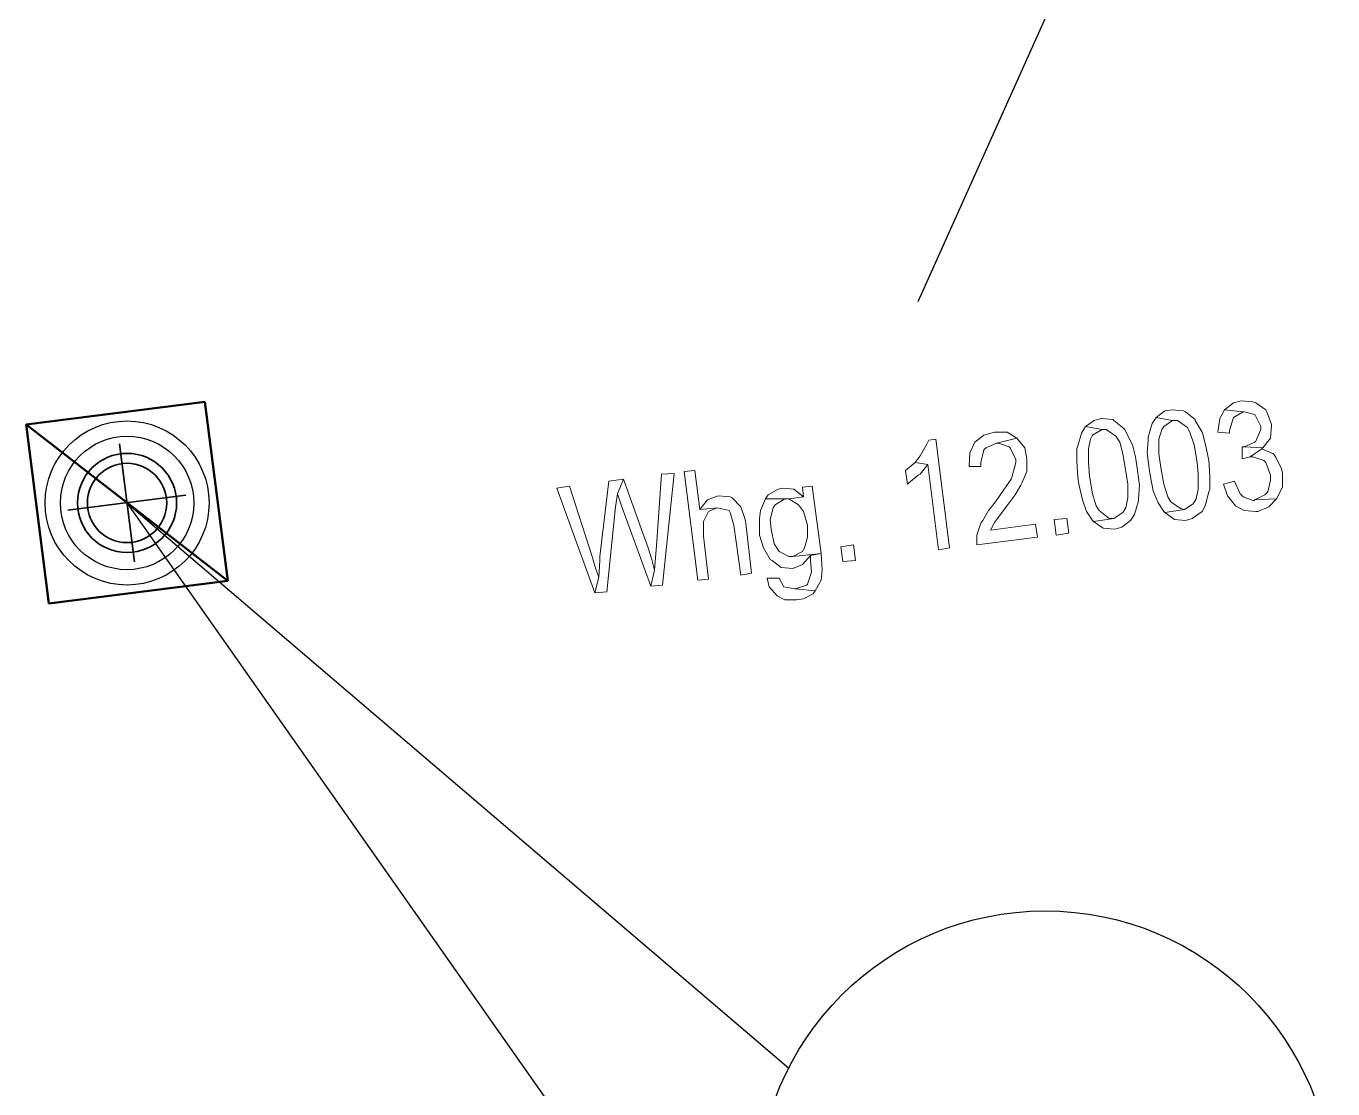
# Model space of a CAD drawing. Header units: metres. Extents: x 2713732.4 to 2713757.2, y 1226081.6 to 1226111.3.
# Drawn here: x 2713742.403 to 2713743.853, y 1226100.858 to 1226102.037 of the extents above; entities that cross this region are included whole.
import ezdxf

# ---------------------------------------------------------------- set-up
doc = ezdxf.new("R2010")
doc.units = ezdxf.units.M
doc.linetypes.add('DASHDOT', pattern=[1, 0.5, -0.25, 0, -0.25])
doc.linetypes.add('HIDDENX2', pattern=[0.75, 0.5, -0.25])
doc.layers.add('einlagen_boden_erstes_og', color=7, linetype='Continuous', true_color=0x000000)

msp = doc.modelspace()

# ---------------------------------------------------------------- linework, layer by layer
at = {"layer": 'einlagen_boden_erstes_og', "color": 7, "linetype": 'HIDDENX2', "lineweight": 25, "extrusion": (0.000477202, 0.001815, 0.999998)}
msp.add_line((2713743.5971, 1226102.1872, -0.1801), (2713743.3332, 1226101.5982, -0.1789), dxfattribs=at)
at = {"layer": 'einlagen_boden_erstes_og', "color": 7, "linetype": 'HIDDENX2', "lineweight": 50, "extrusion": (0.000477202, 0.001815, 0.999998)}
for p, q in [((2713742.6018, 1226101.6199, -0.1786), (2713742.4034, 1226101.5947, -0.1785)), ((2713742.627, 1226101.4215, -0.1783), (2713742.6018, 1226101.6199, -0.1786)), ((2713742.4034, 1226101.5947, -0.1785), (2713742.4286, 1226101.3963, -0.1781)), ((2713742.4034, 1226101.5947, -0.1785), (2713742.627, 1226101.4215, -0.1783)), ((2713742.4286, 1226101.3963, -0.1781), (2713742.627, 1226101.4215, -0.1783))]:
    msp.add_line(p, q, dxfattribs=at)
at = {"layer": 'einlagen_boden_erstes_og', "color": 216, "linetype": 'DASHDOT', "lineweight": 35, "true_color": 0x800080, "extrusion": (0.000477202, 0.001815, 0.999998)}
for p, q in [((2713742.5235, 1226101.4426, -0.1783), (2713742.5069, 1226101.5736, -0.1785)), ((2713742.4497, 1226101.4998, -0.1783), (2713742.5807, 1226101.5164, -0.1784))]:
    msp.add_line(p, q, dxfattribs=at)
at = {"layer": 'einlagen_boden_erstes_og', "color": 7, "linetype": 'Continuous', "lineweight": 25, "extrusion": (0.000477202, 0.001815, 0.999998)}
for q in [(2713743.249, 1226100.8811, -0.1776), (2713743.3644, 1226100.3, -0.1766)]:
    msp.add_line((2713742.5152, 1226101.5081, -0.1784), q, dxfattribs=at)
at = {"layer": 'einlagen_boden_erstes_og', "color": 7, "lineweight": 0}
for points in [[(2713743.7513, 1226101.621), (2713743.7426, 1226101.6189), (2713743.7328, 1226101.6113), (2713743.7535, 1226101.6091), (2713743.7545, 1226101.6091), (2713743.7665, 1226101.6058), (2713743.773, 1226101.5928), (2713743.773, 1226101.5895), (2713743.7676, 1226101.5765), (2713743.7665, 1226101.5754), (2713743.7545, 1226101.57), (2713743.7752, 1226101.5689), (2713743.7839, 1226101.5798), (2713743.785, 1226101.5939), (2713743.785, 1226101.595), (2713743.7795, 1226101.6091), (2713743.7784, 1226101.6113), (2713743.7676, 1226101.6189), (2713743.7643, 1226101.6199)], [(2713743.6742, 1226101.6113), (2713743.6666, 1226101.6102), (2713743.6568, 1226101.6026), (2713743.6752, 1226101.5993), (2713743.6807, 1226101.5993), (2713743.6915, 1226101.5917), (2713743.6948, 1226101.5852), (2713743.6991, 1226101.5722), (2713743.7024, 1226101.5526), (2713743.7035, 1226101.5396), (2713743.7035, 1226101.5233), (2713743.7013, 1226101.5124), (2713743.6981, 1226101.507), (2713743.6883, 1226101.5005), (2713743.6666, 1226101.4972), (2713743.6774, 1226101.4896), (2713743.6894, 1226101.4885), (2713743.697, 1226101.4907), (2713743.7078, 1226101.4983), (2713743.7111, 1226101.5048), (2713743.7154, 1226101.52), (2713743.7165, 1226101.5233), (2713743.7165, 1226101.5374), (2713743.7154, 1226101.5548), (2713743.7122, 1226101.5689), (2713743.7089, 1226101.583), (2713743.7078, 1226101.5863), (2713743.7002, 1226101.5993), (2713743.7002, 1226101.6004), (2713743.6894, 1226101.6091), (2713743.6872, 1226101.6102)], [(2713743.7328, 1226101.6113), (2713743.7274, 1226101.6015), (2713743.7252, 1226101.5863), (2713743.7382, 1226101.5852), (2713743.7382, 1226101.5884), (2713743.7426, 1226101.6026), (2713743.7426, 1226101.6026), (2713743.7535, 1226101.6091)], [(2713743.5786, 1226101.5928), (2713743.5742, 1226101.5852), (2713743.5699, 1226101.5711), (2713743.5688, 1226101.5678), (2713743.5688, 1226101.5537), (2713743.5699, 1226101.5363), (2713743.571, 1226101.5287), (2713743.5753, 1226101.5113), (2713743.5797, 1226101.4983), (2713743.5862, 1226101.4885), (2713743.5873, 1226101.4874), (2713743.6101, 1226101.4907), (2713743.6046, 1226101.4907), (2713743.5938, 1226101.4994), (2713743.5905, 1226101.5048), (2713743.5862, 1226101.5178), (2713743.5829, 1226101.5374), (2713743.5818, 1226101.5526), (2713743.5818, 1226101.5678), (2713743.584, 1226101.5787), (2713743.5862, 1226101.583), (2713743.597, 1226101.5895)], [(2713743.5959, 1226101.6015), (2713743.5883, 1226101.5993), (2713743.5786, 1226101.5928), (2713743.597, 1226101.5895), (2713743.6014, 1226101.5895), (2713743.6122, 1226101.5819), (2713743.6166, 1226101.5754), (2713743.6198, 1226101.5624), (2713743.6231, 1226101.5428), (2713743.6253, 1226101.5287), (2713743.6253, 1226101.5135), (2713743.6231, 1226101.5026), (2713743.6198, 1226101.4972), (2713743.6101, 1226101.4907), (2713743.5873, 1226101.4874), (2713743.5981, 1226101.4798), (2713743.6112, 1226101.4787), (2713743.6188, 1226101.4809), (2713743.6285, 1226101.4885), (2713743.6329, 1226101.495), (2713743.6372, 1226101.5102), (2713743.6372, 1226101.5124), (2713743.6383, 1226101.5276), (2713743.6361, 1226101.5439), (2713743.634, 1226101.5591), (2713743.6307, 1226101.5722), (2713743.6285, 1226101.5765), (2713743.622, 1226101.5895), (2713743.6209, 1226101.5906), (2713743.6101, 1226101.5993), (2713743.609, 1226101.6004)], [(2713743.6568, 1226101.6026), (2713743.6524, 1226101.596), (2713743.6481, 1226101.5808), (2713743.6481, 1226101.5776), (2713743.647, 1226101.5635), (2713743.6492, 1226101.5461), (2713743.6503, 1226101.5385), (2713743.6535, 1226101.5211), (2713743.659, 1226101.5081), (2713743.6655, 1226101.4983), (2713743.6666, 1226101.4972), (2713743.6883, 1226101.5005), (2713743.6839, 1226101.5015), (2713743.6731, 1226101.5091), (2713743.6698, 1226101.5146), (2713743.6655, 1226101.5287), (2713743.6622, 1226101.5472), (2713743.66, 1226101.5624), (2713743.66, 1226101.5787), (2713743.6633, 1226101.5895), (2713743.6655, 1226101.5928), (2713743.6752, 1226101.5993)], [(2713743.4124, 1226101.5787), (2713743.4048, 1226101.5776), (2713743.4026, 1226101.5732), (2713743.395, 1226101.5602), (2713743.3896, 1226101.5526), (2713743.4037, 1226101.5504), (2713743.4156, 1226101.4559), (2713743.4276, 1226101.4581)], [(2713743.4775, 1226101.5863), (2713743.4656, 1226101.583), (2713743.4558, 1226101.5754), (2713743.4504, 1226101.5635), (2713743.4493, 1226101.5483), (2713743.4623, 1226101.5483), (2713743.4623, 1226101.5526), (2713743.4656, 1226101.5667), (2713743.4678, 1226101.5689), (2713743.4797, 1226101.5743), (2713743.5025, 1226101.5798), (2713743.4917, 1226101.5863)], [(2713743.5025, 1226101.5798), (2713743.4797, 1226101.5743), (2713743.4819, 1226101.5743), (2713743.4938, 1226101.57), (2713743.4949, 1226101.5689), (2713743.5014, 1226101.5559), (2713743.5014, 1226101.5526), (2713743.4971, 1226101.5374), (2713743.496, 1226101.5341), (2713743.4884, 1226101.5233), (2713743.4786, 1226101.5091), (2713743.471, 1226101.4994), (2713743.4645, 1226101.4885), (2713743.4623, 1226101.4853), (2713743.458, 1226101.4722), (2713743.458, 1226101.4614), (2713743.5253, 1226101.47), (2713743.5232, 1226101.4842), (2713743.4732, 1226101.4776), (2713743.4775, 1226101.4863), (2713743.4808, 1226101.4907), (2713743.4906, 1226101.5037), (2713743.4906, 1226101.5037), (2713743.5004, 1226101.5168), (2713743.5069, 1226101.5276), (2713743.508, 1226101.5298), (2713743.5134, 1226101.5428), (2713743.5134, 1226101.5569), (2713743.5112, 1226101.5689)], [(2713743.7524, 1226101.57), (2713743.7524, 1226101.5569), (2713743.7611, 1226101.5591), (2713743.7741, 1226101.5678), (2713743.7752, 1226101.5689), (2713743.7545, 1226101.57)], [(2713743.7741, 1226101.5678), (2713743.7611, 1226101.5591), (2713743.7643, 1226101.5591), (2713743.7763, 1226101.5548), (2713743.7784, 1226101.5526), (2713743.7839, 1226101.5385), (2713743.7839, 1226101.533), (2713743.7806, 1226101.52), (2713743.7773, 1226101.5168), (2713743.7665, 1226101.5113), (2713743.7904, 1226101.5124), (2713743.7969, 1226101.5254), (2713743.7969, 1226101.5406), (2713743.7958, 1226101.5461), (2713743.7893, 1226101.5591), (2713743.7871, 1226101.5624)], [(2713743.3896, 1226101.5526), (2713743.3787, 1226101.5439), (2713743.3809, 1226101.5287), (2713743.382, 1226101.5298), (2713743.3928, 1226101.5385), (2713743.395, 1226101.5396), (2713743.4037, 1226101.5504)], [(2713743.0659, 1226101.5341), (2713743.0496, 1226101.532), (2713743.0398, 1226101.4483), (2713743.0398, 1226101.444), (2713743.0387, 1226101.4255), (2713743.0344, 1226101.4081), (2713743.0474, 1226101.4092), (2713743.0572, 1226101.5037), (2713743.0593, 1226101.5178)], [(2713743.0659, 1226101.5341), (2713743.0593, 1226101.5178), (2713743.0637, 1226101.5048), (2713743.0963, 1226101.4157), (2713743.1006, 1226101.4331), (2713743.0974, 1226101.4451), (2713743.093, 1226101.4592), (2713743.0876, 1226101.4744)], [(2713743.1224, 1226101.5406), (2713743.1082, 1226101.5396), (2713743.1028, 1226101.4603), (2713743.1017, 1226101.4472), (2713743.1006, 1226101.4331), (2713743.0963, 1226101.4157), (2713743.1093, 1226101.4168)], [(2713743.1452, 1226101.5439), (2713743.1332, 1226101.5428), (2713743.1484, 1226101.4223), (2713743.1604, 1226101.4233), (2713743.1549, 1226101.4711), (2713743.1549, 1226101.4722), (2713743.1549, 1226101.4874), (2713743.1604, 1226101.4983), (2713743.1701, 1226101.5026), (2713743.1506, 1226101.5005)], [(2713743.0061, 1226101.5265), (2713742.992, 1226101.5244), (2713743.0344, 1226101.4081), (2713743.0387, 1226101.4255), (2713743.0355, 1226101.4342), (2713743.0311, 1226101.4494)], [(2713743.2429, 1226101.5244), (2713743.2375, 1226101.5233), (2713743.2266, 1226101.5168), (2713743.2234, 1226101.5124), (2713743.2451, 1226101.5124), (2713743.2494, 1226101.5124), (2713743.2657, 1226101.5146), (2713743.2549, 1226101.5233)], [(2713743.2755, 1226101.5265), (2713743.2646, 1226101.5254), (2713743.2657, 1226101.5146), (2713743.2494, 1226101.5124), (2713743.2603, 1226101.5059), (2713743.2657, 1226101.4983), (2713743.2701, 1226101.4831), (2713743.2701, 1226101.47), (2713743.2668, 1226101.4581), (2713743.2646, 1226101.4538), (2713743.2538, 1226101.4483), (2713743.2853, 1226101.4516)], [(2713743.7437, 1226101.532), (2713743.7317, 1226101.5287), (2713743.7361, 1226101.5157), (2713743.7448, 1226101.5048), (2713743.7545, 1226101.4994), (2713743.7676, 1226101.4983), (2713743.7697, 1226101.4983), (2713743.7817, 1226101.5037), (2713743.7904, 1226101.5124), (2713743.7904, 1226101.5124), (2713743.7665, 1226101.5113), (2713743.7654, 1226101.5102), (2713743.7535, 1226101.5146), (2713743.7502, 1226101.5178)], [(2713743.1712, 1226101.5157), (2713743.1593, 1226101.5113), (2713743.1506, 1226101.5005), (2713743.1701, 1226101.5026), (2713743.1832, 1226101.4994), (2713743.1843, 1226101.4972), (2713743.1886, 1226101.4831), (2713743.1962, 1226101.4277), (2713743.2082, 1226101.4299), (2713743.2016, 1226101.4853), (2713743.2006, 1226101.4907), (2713743.1962, 1226101.5037), (2713743.1864, 1226101.5135), (2713743.1843, 1226101.5146)], [(2713743.2234, 1226101.5124), (2713743.2179, 1226101.4994), (2713743.2169, 1226101.4907), (2713743.2169, 1226101.4755), (2713743.2169, 1226101.4722), (2713743.2212, 1226101.4581), (2713743.2288, 1226101.4451), (2713743.231, 1226101.444), (2713743.2408, 1226101.4364), (2713743.2538, 1226101.4353), (2713743.2646, 1226101.4396), (2713743.2733, 1226101.4494), (2713743.2853, 1226101.4516), (2713743.2538, 1226101.4483), (2713743.2494, 1226101.4483), (2713743.2386, 1226101.4538), (2713743.2331, 1226101.4624), (2713743.2299, 1226101.4787), (2713743.2288, 1226101.4896), (2713743.2321, 1226101.5026), (2713743.2342, 1226101.5059), (2713743.2451, 1226101.5124)], [(2713743.546, 1226101.4722), (2713743.5438, 1226101.4896), (2713743.5579, 1226101.4907), (2713743.5601, 1226101.4744), (2713743.546, 1226101.4722)], [(2713743.3092, 1226101.4429), (2713743.307, 1226101.4592), (2713743.3211, 1226101.4614), (2713743.3233, 1226101.444), (2713743.3092, 1226101.4429)], [(2713743.2853, 1226101.4516), (2713743.2733, 1226101.4494), (2713743.2733, 1226101.444), (2713743.2744, 1226101.4309), (2713743.2701, 1226101.4179), (2713743.269, 1226101.4168), (2713743.257, 1226101.4125), (2713743.2788, 1226101.4103), (2713743.2853, 1226101.4223), (2713743.2864, 1226101.4331)], [(2713743.2255, 1226101.4244), (2713743.2277, 1226101.4146), (2713743.2364, 1226101.4049), (2713743.2451, 1226101.4005), (2713743.2581, 1226101.4005), (2713743.2657, 1226101.4016), (2713743.2766, 1226101.407), (2713743.2788, 1226101.4103), (2713743.257, 1226101.4125), (2713743.256, 1226101.4125), (2713743.244, 1226101.4146), (2713743.2386, 1226101.4244)]]:
    msp.add_lwpolyline(points, close=True, dxfattribs=at)
at = {"layer": 'einlagen_boden_erstes_og', "color": 7, "linetype": 'Continuous', "lineweight": 25, "extrusion": (0.000477202, 0.001815, 0.999998)}
for centre, radius in [((2713742.2063, 1226097.1376, 3520.5086), 0.091), ((2713742.2063, 1226097.1376, 3520.5086), 0.074), ((2713743.2247, 1226096.3658, 3520.5086), 0.3193)]:
    msp.add_circle(centre, radius, dxfattribs=at)
at = {"layer": 'einlagen_boden_erstes_og', "color": 216, "linetype": 'Continuous', "lineweight": 35, "true_color": 0x800080, "extrusion": (0.000477202, 0.001815, 0.999998)}
for radius in [0.055, 0.044]:
    msp.add_circle((2713742.2063, 1226097.1376, 3520.5086), radius, dxfattribs=at)

doc.saveas('drawing.dxf')
